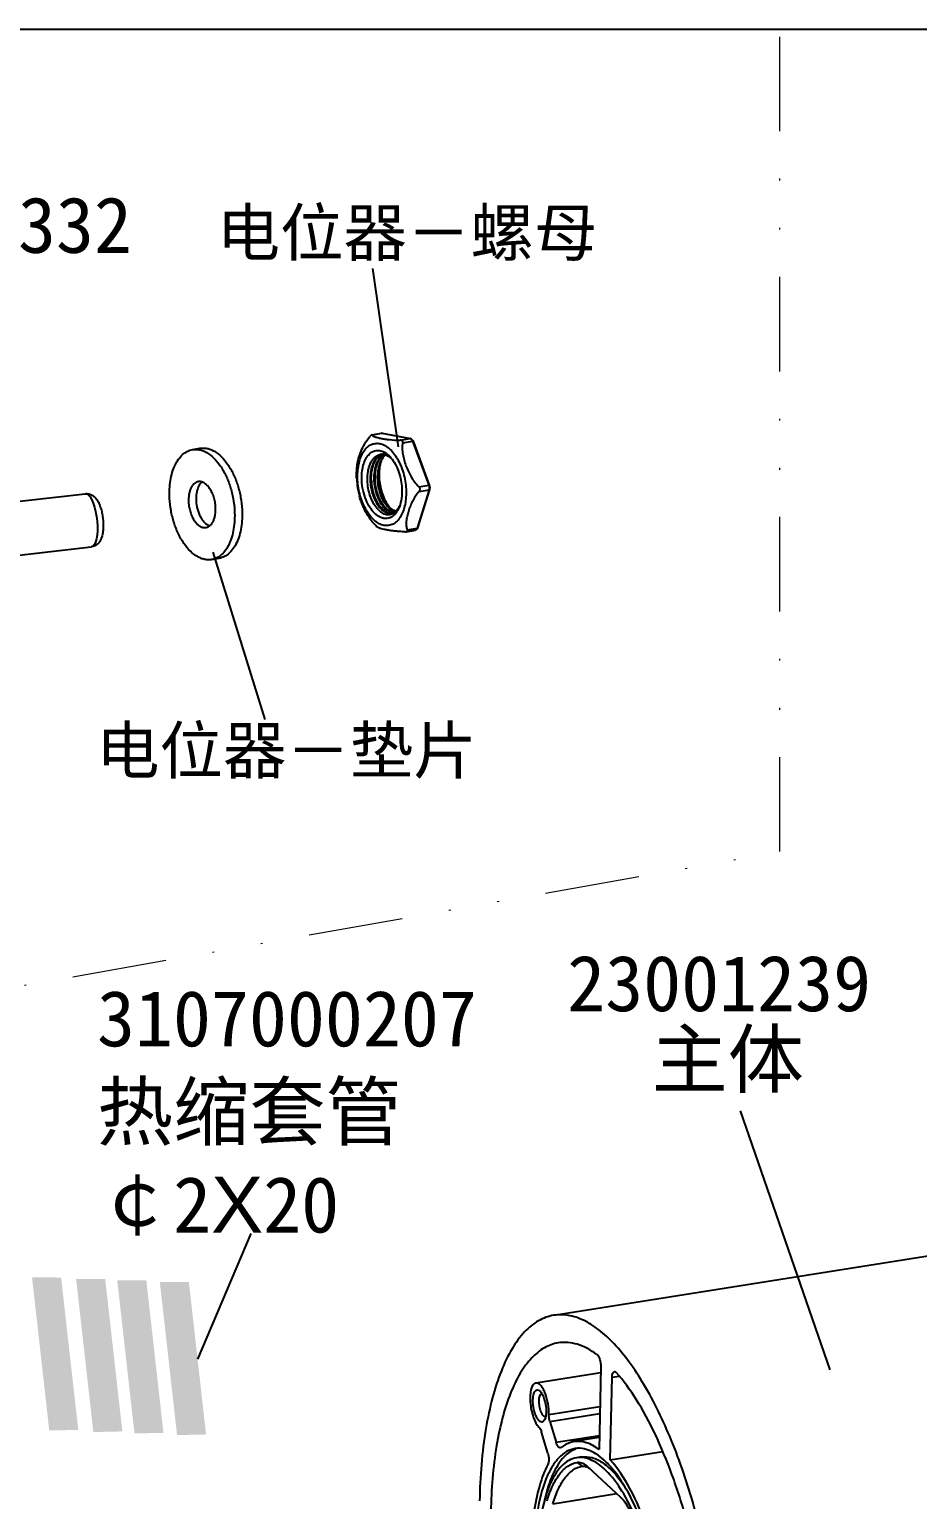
# Model space of a CAD drawing. Header units: millimetres. Extents: x 0 to 549, y 0 to 190.
# Drawn here: x 122.5 to 170.3, y 111 to 190 of the extents above; entities that cross this region are included whole.
import ezdxf

# ---------------------------------------------------------------- set-up
doc = ezdxf.new("R2010")
doc.units = ezdxf.units.MM
doc.linetypes.add('DIVIDE', pattern=[31.75, 12.7, -6.35, 0, -6.35, 0, -6.35])
doc.layers.add('02___PRT_ALL_AXES', color=7, linetype='Continuous')
doc.styles.get("Standard").update_dxf_attribs({"font": 'SimSun.ttf'})

# ---------------------------------------------------------------- blocks, each defined once
blk = doc.blocks.new('A$C560D5F5B')
at = {"color": 7, "linetype": 'Continuous'}
for p, q in [((-22.129, 19.974), (-4.362, 22.804)), ((-20.452, 17.918), (-22.773, 17.548)), ((-20.447, 18.13), (-20.509, 15.169)), ((-20.106, 14.795), (-20.044, 17.756)), ((-20.044, 17.756), (-19.794, 17.796)), ((-22.306, 16.421), (-20.477, 16.713)), ((-22.272, 16.172), (-20.482, 16.457)), ((-22.272, 16.172), (-22.049, 15.424)), ((-22.347, 15.041), (-22.57, 15.789)), ((-22.049, 15.424), (-20.498, 15.671)), ((-20.5, 15.593), (-21.408, 15.448)), ((-21.872, 15.234), (-21.897, 15.223)), ((-21.352, 15.186), (-21.358, 15.184)), ((-21.134, 14.901), (-21.317, 14.872)), ((-20.106, 14.795), (-18.225, 15.094)), ((-21.297, 14.706), (-21.118, 14.566)), ((-21.118, 14.566), (-21.116, 14.567)), ((-20.939, 14.575), (-20.913, 14.552)), ((-20.913, 14.552), (-19.742, 13.464)), ((-22.163, 13.225), (-19.876, 13.589))]:
    blk.add_line(p, q, dxfattribs=at)
for centre, radius, start, end in [((-23.868, 16.622), 1.533, 20.535, 22.3684), ((-21.234, 14.346), 0.866, 87.3091, 98.9743), ((-21.046, 14.367), 0.875, 105.1225, 110.5066)]:
    blk.add_arc(centre, radius, start, end, dxfattribs=at)
for points, knots in [([(-22.129, 19.974), (-22.32, 19.944), (-22.713, 19.799), (-23.224, 19.371), (-23.668, 18.753), (-24.046, 17.956), (-24.353, 16.995), (-24.676, 15.444), (-24.772, 14.196), (-24.79, 13.329)], [0, 0, 0, 0, 0.076369, 0.161017, 0.259642, 0.375039, 0.507905, 0.657558, 1, 1, 1, 1]), ([(-16.061, 5.223), (-16.043, 6.092), (-16.109, 7.87), (-16.462, 10.521), (-17.053, 13.098), (-17.845, 15.438), (-18.663, 17.151), (-19.394, 18.275), (-19.934, 18.937), (-20.482, 19.45), (-21.035, 19.806), (-21.588, 19.996), (-21.958, 20.002), (-22.129, 19.974)], [0, 0, 0, 0, 0.153179, 0.313043, 0.470941, 0.618393, 0.747947, 0.804272, 0.854371, 0.898199, 0.936187, 0.969454, 1, 1, 1, 1]), ([(-21.972, 18.987), (-22.145, 18.959), (-22.501, 18.828), (-22.965, 18.44), (-23.369, 17.878), (-23.712, 17.155), (-23.991, 16.282), (-24.284, 14.874), (-24.371, 13.741), (-24.387, 12.955)], [0, 0, 0, 0, 0.07637, 0.161017, 0.259641, 0.375038, 0.507904, 0.657557, 1, 1, 1, 1]), ([(-20.587, 18.57), (-20.802, 18.726), (-21.239, 18.972), (-21.748, 19.023), (-21.972, 18.987)], [0, 0, 0, 0, 0.538788, 1, 1, 1, 1]), ([(-20.587, 18.57), (-20.564, 18.553), (-20.523, 18.496), (-20.465, 18.35), (-20.445, 18.22), (-20.447, 18.13)], [0, 0, 0, 0, 0.181515, 0.430912, 1, 1, 1, 1]), ([(-20.044, 17.756), (-20.044, 17.783), (-20.04, 17.832), (-20.024, 17.904), (-19.99, 17.956), (-19.963, 17.961)], [0, 0, 0, 0, 0.347674, 0.63435, 1, 1, 1, 1]), ([(-19.963, 17.961), (-19.957, 17.961), (-19.929, 17.961), (-19.906, 17.941), (-19.892, 17.925)], [0, 0, 0, 0, 0.208957, 1, 1, 1, 1]), ([(-16.464, 5.597), (-16.439, 6.77), (-16.591, 9.15), (-17.166, 12.046), (-17.861, 14.237), (-18.457, 15.682), (-19.117, 16.913), (-19.626, 17.623), (-19.892, 17.925)], [0, 0, 0, 0, 0.270378, 0.547507, 0.678563, 0.79957, 0.90744, 1, 1, 1, 1]), ([(-22.773, 17.548), (-22.861, 17.534), (-22.95, 17.347), (-22.98, 17.114), (-22.979, 16.857), (-22.942, 16.591), (-22.875, 16.337), (-22.786, 16.125), (-22.706, 16.007), (-22.662, 15.965)], [0, 0, 0, 0, 0.155284, 0.282974, 0.434855, 0.597262, 0.75473, 0.892603, 1, 1, 1, 1]), ([(-22.45, 17.206), (-22.472, 17.258), (-22.518, 17.352), (-22.607, 17.484), (-22.713, 17.558), (-22.773, 17.548)], [0, 0, 0, 0, 0.344336, 0.626807, 1, 1, 1, 1]), ([(-22.471, 16.213), (-22.484, 16.19), (-22.518, 16.148), (-22.604, 16.146), (-22.676, 16.208), (-22.742, 16.306), (-22.8, 16.441), (-22.86, 16.655), (-22.88, 16.828), (-22.877, 16.943)], [0, 0, 0, 0, 0.077913, 0.143622, 0.228606, 0.345818, 0.492524, 0.65919, 1, 1, 1, 1]), ([(-22.877, 16.943), (-22.876, 17.005), (-22.868, 17.093), (-22.837, 17.196), (-22.808, 17.252), (-22.772, 17.29), (-22.71, 17.312), (-22.663, 17.287), (-22.638, 17.266)], [0, 0, 0, 0, 0.363836, 0.510834, 0.631651, 0.728963, 0.812501, 1, 1, 1, 1]), ([(-22.427, 16.338), (-22.458, 16.334), (-22.51, 16.373), (-22.554, 16.44), (-22.605, 16.547), (-22.647, 16.704), (-22.659, 16.838), (-22.658, 16.905)], [0, 0, 0, 0, 0.143063, 0.250732, 0.381305, 0.687121, 1, 1, 1, 1]), ([(-22.658, 16.905), (-22.657, 16.938), (-22.652, 16.999), (-22.632, 17.088), (-22.593, 17.153), (-22.559, 17.16)], [0, 0, 0, 0, 0.344896, 0.630816, 1, 1, 1, 1]), ([(-22.638, 17.266), (-22.6, 17.233), (-22.533, 17.131), (-22.436, 16.88), (-22.404, 16.658), (-22.407, 16.507)], [0, 0, 0, 0, 0.187936, 0.438468, 1, 1, 1, 1]), ([(-22.306, 16.421), (-22.304, 16.547), (-22.327, 16.799), (-22.389, 17.043), (-22.432, 17.16)], [0, 0, 0, 0, 0.502979, 1, 1, 1, 1]), ([(-22.407, 16.507), (-22.409, 16.45), (-22.418, 16.349), (-22.448, 16.25), (-22.471, 16.213)], [0, 0, 0, 0, 0.56758, 1, 1, 1, 1]), ([(-22.272, 16.172), (-22.29, 16.233), (-22.304, 16.317), (-22.307, 16.401), (-22.306, 16.421)], [0, 0, 0, 0, 0.756901, 1, 1, 1, 1]), ([(-22.662, 15.965), (-22.641, 15.945), (-22.604, 15.888), (-22.581, 15.825), (-22.57, 15.789)], [0, 0, 0, 0, 0.433715, 1, 1, 1, 1]), ([(-21.897, 15.223), (-21.929, 15.218), (-21.981, 15.267), (-22.02, 15.341), (-22.04, 15.395), (-22.049, 15.424)], [0, 0, 0, 0, 0.360682, 0.650816, 1, 1, 1, 1]), ([(-21.408, 15.448), (-21.449, 15.442), (-21.617, 15.403), (-21.771, 15.315), (-21.872, 15.234)], [0, 0, 0, 0, 0.241335, 1, 1, 1, 1]), ([(-20.509, 15.169), (-20.648, 15.272), (-20.931, 15.436), (-21.263, 15.471), (-21.408, 15.448)], [0, 0, 0, 0, 0.540124, 1, 1, 1, 1]), ([(-21.369, 15.201), (-21.475, 15.184), (-21.692, 15.104), (-21.975, 14.867), (-22.222, 14.525), (-22.52, 13.894), (-22.765, 12.876), (-22.833, 12.001), (-22.843, 11.521)], [0, 0, 0, 0, 0.076399, 0.161078, 0.259741, 0.375182, 0.657412, 1, 1, 1, 1]), ([(-21.317, 14.872), (-21.414, 14.857), (-21.613, 14.784), (-21.874, 14.572), (-22.102, 14.265), (-22.382, 13.698), (-22.616, 12.781), (-22.689, 11.991), (-22.704, 11.557)], [0, 0, 0, 0, 0.077349, 0.162663, 0.261526, 0.376781, 0.658018, 1, 1, 1, 1]), ([(-21.358, 15.184), (-21.652, 15.072), (-22.027, 14.627), (-22.326, 13.913), (-22.443, 13.458), (-22.492, 13.211)], [0, 0, 0, 0, 0.403782, 0.676747, 1, 1, 1, 1]), ([(-22.347, 15.041), (-22.325, 14.966), (-22.307, 14.852), (-22.316, 14.712), (-22.332, 14.652), (-22.344, 14.628)], [0, 0, 0, 0, 0.560769, 0.808332, 1, 1, 1, 1]), ([(-18.142, 7.156), (-18.133, 7.61), (-18.167, 8.541), (-18.352, 9.928), (-18.662, 11.275), (-19.075, 12.5), (-19.568, 13.528), (-20.046, 14.215), (-20.455, 14.598), (-20.745, 14.784), (-21.034, 14.883), (-21.227, 14.886), (-21.317, 14.872)], [0, 0, 0, 0, 0.153208, 0.313094, 0.471017, 0.618494, 0.748067, 0.85435, 0.898184, 0.936178, 0.96945, 1, 1, 1, 1]), ([(-18.008, 7.031), (-17.998, 7.493), (-18.031, 8.439), (-18.212, 9.853), (-18.516, 11.234), (-18.925, 12.505), (-19.417, 13.592), (-19.895, 14.338), (-20.307, 14.78), (-20.672, 15.071), (-20.991, 15.202), (-21.193, 15.211)], [0, 0, 0, 0, 0.149996, 0.306597, 0.46198, 0.608402, 0.738927, 0.848253, 0.89416, 0.93429, 1, 1, 1, 1]), ([(-21.134, 14.901), (-21.009, 14.921), (-20.728, 14.896), (-20.325, 14.68), (-19.931, 14.311), (-19.697, 13.997), (-19.58, 13.819)], [0, 0, 0, 0, 0.19032, 0.410735, 0.678754, 1, 1, 1, 1]), ([(-18.791, 12.373), (-18.963, 12.852), (-19.325, 13.702), (-19.83, 14.487), (-20.106, 14.795)], [0, 0, 0, 0, 0.551744, 1, 1, 1, 1]), ([(-22.344, 14.628), (-22.468, 14.393), (-22.674, 13.841), (-22.941, 12.519), (-22.966, 11.429), (-22.93, 10.668)], [0, 0, 0, 0, 0.197388, 0.433964, 1, 1, 1, 1]), ([(-22.374, 13.323), (-22.32, 13.511), (-22.199, 13.85), (-21.951, 14.282), (-21.655, 14.584), (-21.413, 14.687), (-21.297, 14.706)], [0, 0, 0, 0, 0.318904, 0.58611, 0.80752, 1, 1, 1, 1]), ([(-22.163, 13.225), (-22.11, 13.407), (-21.992, 13.736), (-21.753, 14.154), (-21.465, 14.447), (-21.231, 14.547), (-21.118, 14.566)], [0, 0, 0, 0, 0.318904, 0.58611, 0.80752, 1, 1, 1, 1]), ([(-21.297, 14.706), (-21.277, 14.71), (-21.189, 14.716), (-21.102, 14.684), (-21.044, 14.651)], [0, 0, 0, 0, 0.233886, 1, 1, 1, 1]), ([(-21.044, 14.651), (-21.035, 14.645), (-20.998, 14.623), (-20.964, 14.596), (-20.939, 14.575)], [0, 0, 0, 0, 0.237461, 1, 1, 1, 1]), ([(-21.004, 14.563), (-20.994, 14.56), (-20.952, 14.549), (-20.913, 14.531), (-20.885, 14.515)], [0, 0, 0, 0, 0.236851, 1, 1, 1, 1]), ([(-19.742, 13.464), (-19.668, 13.396), (-19.527, 13.219), (-19.419, 13.023), (-19.366, 12.913)], [0, 0, 0, 0, 0.450529, 1, 1, 1, 1])]:
    blk.add_open_spline(points, degree=3, knots=knots, dxfattribs=at)
for points in [[(-21.116, 14.567), (-21.079, 14.572), (-21.04, 14.571), (-21.004, 14.563)], [(-20.885, 14.515), (-20.867, 14.504), (-20.85, 14.493), (-20.833, 14.481)]]:
    blk.add_open_spline(points, degree=3, dxfattribs=at)

msp = doc.modelspace()

# ---------------------------------------------------------------- hatches: boundary and pattern name
for points in [[(124.236, 122.948), (122.672, 122.96), (123.599, 114.73), (125.157, 114.762)], [(126.605, 122.866), (125.04, 122.878), (125.968, 114.648), (127.526, 114.681)], [(128.814, 122.791), (127.25, 122.802), (128.177, 114.572), (129.735, 114.605)], [(131.102, 122.704), (129.538, 122.715), (130.465, 114.485), (132.023, 114.518)]]:
    msp.add_hatch(color=256).paths.add_polyline_path(points)

# ---------------------------------------------------------------- linework, layer by layer
for p, q in [((270, 190), (0, 190)), ((142.362, 167.571), (140.981, 177.16)), ((135.19, 152.93), (132.398, 161.909)), ((165.558, 117.997), (160.742, 131.903)), ((131.573, 118.555), (134.45, 125.305))]:
    msp.add_line(p, q)
at = {"color": 2, "linetype": 'DIVIDE', "lineweight": 13, "ltscale": 0.4}
for p, q in [((162.859, 145.828), (162.859, 190)), ((112.159, 136.862), (162.859, 145.828))]:
    msp.add_line(p, q, dxfattribs=at)
at = {"color": 7, "linetype": 'Continuous'}
for p, q in [((140.946, 168.226), (141.445, 168.314)), ((140.947, 168.221), (141.476, 168.314)), ((141.445, 168.314), (141.476, 168.314)), ((141.476, 168.314), (142.987, 168.023)), ((141.488, 168.314), (141.476, 168.314)), ((141.488, 168.314), (142.999, 168.023)), ((142.458, 167.93), (142.987, 168.023)), ((142.59, 167.783), (143.119, 167.876)), ((142.999, 168.023), (142.987, 168.023)), ((143.119, 167.876), (143.991, 165.518)), ((143.142, 167.873), (144.014, 165.515)), ((141.393, 167.164), (141.352, 167.155)), ((141.384, 166.719), (141.448, 166.862)), ((141.395, 167.165), (141.393, 167.164)), ((141.404, 167.149), (141.403, 167.148)), ((141.335, 165.495), (141.335, 165.496)), ((144.004, 165.272), (143.364, 163.205)), ((144.025, 165.287), (143.386, 163.219)), ((143.462, 165.425), (143.991, 165.518)), ((143.475, 165.179), (144.004, 165.272)), ((117.223, 164.115), (125.534, 165.058)), ((141.986, 164.024), (141.988, 164.024)), ((142.772, 163.017), (143.275, 163.105)), ((142.835, 163.112), (143.364, 163.205)), ((117.545, 161.253), (125.859, 162.197))]:
    msp.add_line(p, q, dxfattribs=at)
at = {"color": 9, "linetype": 'Continuous'}
msp.add_line((125.534, 165.058), (125.617, 165.045), dxfattribs=at)
msp.add_lwpolyline([(125.617, 165.045), (125.706, 164.985), (125.795, 164.88), (125.88, 164.732), (125.96, 164.548), (126.03, 164.332), (126.089, 164.093), (126.135, 163.839), (126.167, 163.577), (126.182, 163.317), (126.182, 163.068), (126.165, 162.837), (126.132, 162.633), (126.085, 162.462), (126.025, 162.33), (125.954, 162.241), (125.874, 162.199), (125.859, 162.197)], dxfattribs=at)
at = {"color": 7, "linetype": 'Continuous'}
for centre, radius, start, end in [((141.465, 168.201), 0.114, 92.96734, 99.9608), ((141.465, 168.199), 0.117, 84.75195, 92.94124), ((141.465, 168.195), 0.121, 79.08896, 84.74656), ((142.969, 167.929), 0.0961, 72.50994, 79.04491), ((142.803, 167.748), 0.362, 20.28073, 22.21653), ((141.49, 166.622), 0.551, 100.12325, 104.56232), ((143.272, 166.233), 1.937, 162.2411, 165.57407), ((141.637, 166.626), 0.573, 107.51404, 114.04775), ((140.831, 165.883), 1.573, 43.39328, 45.2225), ((140.874, 165.954), 1.494, 42.82431, 44.47626), ((140.647, 165.88), 1.714, 39.50679, 40.89136), ((140.572, 165.818), 1.812, 37.00328, 39.50363), ((141.131, 166.029), 1.25, 45.43948, 45.92968), ((144.327, 166.045), 3.031, 182.81702, 190.41061), ((144.525, 166.09), 4.416, 183.03325, 195.62124), ((143.613, 165.378), 0.403, 19.03341, 20.28157), ((142.874, 165.37), 1.439, 220.89466, 221.33924), ((143.115, 165.444), 1.669, 217.47384, 217.94171), ((142.8, 165.303), 1.338, 221.28899, 225.01455), ((143.478, 165.586), 2.038, 214.42752, 214.79266), ((143.083, 165.419), 1.629, 217.93947, 218.94922), ((143.42, 165.545), 1.966, 214.78575, 217.21652), ((141.269, 164.918), 1.266, 333.62843, 334.26511), ((141.229, 164.937), 1.31, 334.27043, 335.79435), ((141.967, 164.505), 0.481, 272.42646, 275.66436), ((141.905, 164.49), 0.477, 279.98683, 283.27845), ((141.715, 164.604), 0.718, 310.85132, 313.65839), ((142.396, 164.705), 0.612, 251.46414, 251.79193), ((142.394, 164.7), 0.608, 251.79169, 252.33134), ((143.158, 163.289), 0.238, 337.49045, 342.87091)]:
    msp.add_arc(centre, radius, start, end, dxfattribs=at)
for points, knots in [([(140.14, 166.57), (140.148, 166.633), (140.171, 166.761), (140.236, 167.022), (140.35, 167.355), (140.543, 167.755), (140.721, 168.006), (140.828, 168.122)], [0, 0, 0, 0, 0.111297, 0.226746, 0.468286, 0.725072, 1, 1, 1, 1]), ([(140.168, 165.803), (140.161, 165.944), (140.162, 166.22), (140.212, 166.616), (140.309, 166.973), (140.451, 167.278), (140.633, 167.52), (140.819, 167.663), (140.978, 167.731), (141.1, 167.76), (141.226, 167.767), (141.4, 167.748), (141.623, 167.665), (141.874, 167.487), (142.108, 167.237), (142.317, 166.925), (142.494, 166.562), (142.632, 166.161), (142.727, 165.738), (142.759, 165.448), (142.766, 165.303)], [0, 0, 0, 0, 0.075756, 0.147489, 0.213715, 0.273498, 0.326733, 0.374465, 0.397048, 0.419259, 0.441544, 0.464342, 0.51285, 0.567124, 0.627999, 0.695212, 0.767722, 0.843967, 0.922065, 1, 1, 1, 1]), ([(140.943, 168.226), (140.941, 168.225), (140.936, 168.223), (140.927, 168.217), (140.915, 168.207), (140.894, 168.188), (140.864, 168.16), (140.84, 168.135), (140.828, 168.122)], [0, 0, 0, 0, 0.040067, 0.108385, 0.207967, 0.336174, 0.650595, 1, 1, 1, 1]), ([(140.947, 168.221), (140.947, 168.222), (140.947, 168.224), (140.945, 168.226), (140.943, 168.226), (140.943, 168.226)], [0, 0, 0, 0, 0.530708, 0.737175, 1, 1, 1, 1]), ([(140.947, 168.221), (140.947, 168.216), (140.949, 168.205), (140.959, 168.191), (140.973, 168.177), (141, 168.158), (141.043, 168.136), (141.105, 168.113), (141.178, 168.09), (141.259, 168.069), (141.348, 168.048), (141.479, 168.022), (141.659, 167.991), (141.997, 167.948), (142.267, 167.932), (142.458, 167.93)], [0, 0, 0, 0, 0.009501, 0.020156, 0.032678, 0.047294, 0.082608, 0.125199, 0.173904, 0.227736, 0.285986, 0.348199, 0.483858, 0.635533, 1, 1, 1, 1]), ([(142.59, 167.783), (142.593, 167.792), (142.596, 167.811), (142.597, 167.84), (142.59, 167.868), (142.569, 167.901), (142.522, 167.926), (142.48, 167.93), (142.458, 167.93)], [0, 0, 0, 0, 0.124, 0.243206, 0.358897, 0.475089, 0.72442, 1, 1, 1, 1]), ([(142.59, 167.783), (142.567, 167.687), (142.551, 167.483), (142.586, 167.176), (142.66, 166.865), (142.762, 166.555), (142.888, 166.249), (143.04, 165.951), (143.225, 165.668), (143.377, 165.499), (143.462, 165.425)], [0, 0, 0, 0, 0.113928, 0.233666, 0.357027, 0.482733, 0.610196, 0.739216, 0.86954, 1, 1, 1, 1]), ([(142.997, 168.02), (142.999, 168.02), (143.006, 168.017), (143.012, 168.014), (143.017, 168.012)], [0, 0, 0, 0, 0.243215, 1, 1, 1, 1]), ([(142.999, 168.023), (143.014, 168.02), (143.044, 168.008), (143.083, 167.976), (143.114, 167.934), (143.131, 167.902), (143.138, 167.885)], [0, 0, 0, 0, 0.228884, 0.468403, 0.72505, 1, 1, 1, 1]), ([(143.017, 168.012), (143.04, 167.999), (143.082, 167.957), (143.108, 167.905), (143.119, 167.876)], [0, 0, 0, 0, 0.450074, 1, 1, 1, 1]), ([(143.142, 167.873), (143.141, 167.875), (143.137, 167.877), (143.129, 167.877), (143.123, 167.876), (143.119, 167.876)], [0, 0, 0, 0, 0.246221, 0.498556, 1, 1, 1, 1]), ([(140.391, 165.76), (140.384, 165.9), (140.388, 166.173), (140.452, 166.558), (140.556, 166.844), (140.667, 167.035), (140.759, 167.153), (140.861, 167.249), (140.973, 167.321), (141.092, 167.367), (141.217, 167.387), (141.345, 167.381), (141.523, 167.336), (141.647, 167.266), (141.724, 167.208)], [0, 0, 0, 0, 0.166063, 0.320515, 0.459074, 0.52185, 0.580325, 0.634931, 0.686441, 0.735958, 0.784838, 0.834523, 0.886346, 1, 1, 1, 1]), ([(140.694, 165.767), (140.689, 165.934), (140.703, 166.181), (140.776, 166.49), (140.852, 166.692), (140.949, 166.864), (141.066, 167.003), (141.2, 167.104), (141.301, 167.144), (141.352, 167.155)], [0, 0, 0, 0, 0.30524, 0.446289, 0.577089, 0.696815, 0.805767, 0.905697, 1, 1, 1, 1]), ([(141.403, 167.148), (141.357, 167.128), (141.269, 167.074), (141.153, 166.961), (141.053, 166.819), (140.97, 166.649), (140.906, 166.456), (140.845, 166.168), (140.833, 165.939), (140.838, 165.785)], [0, 0, 0, 0, 0.095654, 0.198243, 0.30976, 0.431041, 0.561935, 0.701518, 1, 1, 1, 1]), ([(140.9, 165.796), (140.895, 165.955), (140.908, 166.189), (140.973, 166.484), (141.041, 166.681), (141.128, 166.852), (141.234, 166.994), (141.356, 167.104), (141.449, 167.154), (141.496, 167.172)], [0, 0, 0, 0, 0.30032, 0.44034, 0.571241, 0.69212, 0.802941, 0.904778, 1, 1, 1, 1]), ([(141.568, 167.166), (141.525, 167.143), (141.442, 167.084), (141.334, 166.969), (141.24, 166.826), (141.163, 166.659), (141.103, 166.47), (141.047, 166.19), (141.036, 165.97), (141.041, 165.821)], [0, 0, 0, 0, 0.096352, 0.199919, 0.31228, 0.434006, 0.564832, 0.703832, 1, 1, 1, 1]), ([(141.103, 165.831), (141.099, 165.976), (141.112, 166.255), (141.19, 166.586), (141.291, 166.814), (141.379, 166.957), (141.482, 167.074), (141.561, 167.135), (141.601, 167.16)], [0, 0, 0, 0, 0.294413, 0.56339, 0.685481, 0.798533, 0.902942, 1, 1, 1, 1]), ([(141.322, 166.549), (141.33, 166.577), (141.363, 166.685), (141.408, 166.789), (141.448, 166.862)], [0, 0, 0, 0, 0.262294, 1, 1, 1, 1]), ([(141.329, 166.546), (141.333, 166.561), (141.349, 166.619), (141.368, 166.677), (141.384, 166.719)], [0, 0, 0, 0, 0.256294, 1, 1, 1, 1]), ([(141.396, 166.716), (141.392, 166.702), (141.378, 166.643), (141.366, 166.584), (141.358, 166.539)], [0, 0, 0, 0, 0.245621, 1, 1, 1, 1]), ([(141.93, 166.99), (141.889, 167.024), (141.804, 167.084), (141.667, 167.147), (141.53, 167.176), (141.438, 167.172), (141.395, 167.165)], [0, 0, 0, 0, 0.278332, 0.53394, 0.771859, 1, 1, 1, 1]), ([(141.663, 167.14), (141.642, 167.122), (141.557, 167.041), (141.49, 166.942), (141.448, 166.862)], [0, 0, 0, 0, 0.233987, 1, 1, 1, 1]), ([(141.537, 167.268), (141.572, 167.256), (141.722, 167.193), (141.852, 167.09), (141.94, 167.001)], [0, 0, 0, 0, 0.230062, 1, 1, 1, 1]), ([(141.537, 167.268), (141.572, 167.255), (141.72, 167.189), (141.851, 167.087), (141.939, 167)], [0, 0, 0, 0, 0.232407, 1, 1, 1, 1]), ([(141.724, 167.208), (141.743, 167.194), (141.822, 167.131), (141.893, 167.06), (141.943, 167.002)], [0, 0, 0, 0, 0.238573, 1, 1, 1, 1]), ([(142.001, 166.927), (141.995, 166.933), (141.972, 166.955), (141.949, 166.975), (141.93, 166.99)], [0, 0, 0, 0, 0.254359, 1, 1, 1, 1]), ([(142.019, 166.908), (142.096, 166.806), (142.235, 166.577), (142.393, 166.195), (142.5, 165.779), (142.536, 165.491), (142.543, 165.346)], [0, 0, 0, 0, 0.230095, 0.479275, 0.739126, 1, 1, 1, 1]), ([(140.116, 165.856), (140.113, 165.917), (140.105, 166.155), (140.118, 166.393), (140.14, 166.57)], [0, 0, 0, 0, 0.253236, 1, 1, 1, 1]), ([(142.186, 164.099), (142.105, 164.119), (141.986, 164.178), (141.845, 164.292), (141.7, 164.444), (141.539, 164.684), (141.39, 165.022), (141.287, 165.4), (141.237, 165.794), (141.244, 166.182), (141.288, 166.432), (141.322, 166.549)], [0, 0, 0, 0, 0.088824, 0.13893, 0.193094, 0.312979, 0.445886, 0.586957, 0.730303, 0.869823, 1, 1, 1, 1]), ([(141.312, 165.492), (141.278, 165.672), (141.253, 165.945), (141.277, 166.298), (141.308, 166.466), (141.329, 166.546)], [0, 0, 0, 0, 0.518979, 0.76662, 1, 1, 1, 1]), ([(141.344, 166.54), (141.31, 166.373), (141.276, 166.022), (141.305, 165.672), (141.335, 165.496)], [0, 0, 0, 0, 0.489509, 1, 1, 1, 1]), ([(141.344, 166.54), (141.324, 166.437), (141.296, 166.223), (141.294, 166.006), (141.3, 165.896)], [0, 0, 0, 0, 0.487337, 1, 1, 1, 1]), ([(141.358, 166.539), (141.35, 166.49), (141.321, 166.287), (141.317, 166.08), (141.325, 165.924)], [0, 0, 0, 0, 0.240887, 1, 1, 1, 1]), ([(141.325, 165.924), (141.332, 165.788), (141.364, 165.516), (141.461, 165.123), (141.603, 164.758), (141.728, 164.536), (141.797, 164.434)], [0, 0, 0, 0, 0.258886, 0.517373, 0.766951, 1, 1, 1, 1]), ([(142.766, 165.303), (142.774, 165.162), (142.773, 164.886), (142.723, 164.49), (142.625, 164.132), (142.483, 163.828), (142.302, 163.586), (142.116, 163.443), (141.956, 163.375), (141.834, 163.346), (141.708, 163.338), (141.534, 163.358), (141.311, 163.441), (141.06, 163.619), (140.826, 163.868), (140.617, 164.18), (140.441, 164.543), (140.302, 164.944), (140.208, 165.368), (140.176, 165.658), (140.168, 165.803)], [0, 0, 0, 0, 0.075756, 0.147489, 0.213715, 0.273498, 0.326733, 0.374465, 0.397048, 0.419259, 0.441544, 0.464342, 0.51285, 0.567124, 0.627999, 0.695212, 0.767722, 0.843967, 0.922065, 1, 1, 1, 1]), ([(142.257, 164.061), (142.224, 164.012), (142.151, 163.924), (142.022, 163.818), (141.88, 163.748), (141.729, 163.717), (141.572, 163.725), (141.414, 163.773), (141.259, 163.857), (141.109, 163.976), (140.967, 164.126), (140.786, 164.373), (140.599, 164.742), (140.448, 165.234), (140.401, 165.584), (140.391, 165.76)], [0, 0, 0, 0, 0.054014, 0.103855, 0.150763, 0.196473, 0.242956, 0.292028, 0.34505, 0.402819, 0.465609, 0.533266, 0.680821, 0.839233, 1, 1, 1, 1]), ([(142.118, 164.011), (142.084, 163.989), (142.014, 163.951), (141.898, 163.92), (141.778, 163.916), (141.657, 163.94), (141.535, 163.989), (141.37, 164.093), (141.176, 164.286), (140.982, 164.588), (140.829, 164.949), (140.728, 165.348), (140.698, 165.627), (140.694, 165.767)], [0, 0, 0, 0, 0.045473, 0.089618, 0.133934, 0.179924, 0.228838, 0.281562, 0.399861, 0.535365, 0.68456, 0.841721, 1, 1, 1, 1]), ([(140.838, 165.785), (140.842, 165.667), (140.865, 165.431), (140.942, 165.088), (141.058, 164.771), (141.207, 164.493), (141.382, 164.268), (141.575, 164.105), (141.752, 164.027), (141.89, 164.009), (141.956, 164.014), (141.988, 164.02)], [0, 0, 0, 0, 0.153413, 0.306177, 0.453216, 0.589975, 0.71301, 0.820746, 0.914517, 0.957849, 1, 1, 1, 1]), ([(140.9, 165.796), (140.904, 165.682), (140.925, 165.456), (140.997, 165.127), (141.104, 164.819), (141.243, 164.547), (141.407, 164.321), (141.589, 164.151), (141.756, 164.06), (141.889, 164.027), (141.954, 164.023), (141.986, 164.024)], [0, 0, 0, 0, 0.151213, 0.302012, 0.447795, 0.58435, 0.708374, 0.818057, 0.913899, 0.957822, 1, 1, 1, 1]), ([(141.041, 165.821), (141.044, 165.71), (141.065, 165.489), (141.134, 165.167), (141.237, 164.865), (141.37, 164.595), (141.528, 164.369), (141.704, 164.195), (141.866, 164.098), (141.996, 164.058), (142.06, 164.05), (142.091, 164.049)], [0, 0, 0, 0, 0.149995, 0.299696, 0.444741, 0.581107, 0.705577, 0.816255, 0.91328, 0.957636, 1, 1, 1, 1]), ([(142.117, 164.062), (142.054, 164.069), (141.922, 164.108), (141.74, 164.229), (141.57, 164.405), (141.419, 164.631), (141.291, 164.897), (141.192, 165.193), (141.127, 165.508), (141.107, 165.724), (141.103, 165.831)], [0, 0, 0, 0, 0.087285, 0.185595, 0.297297, 0.422209, 0.558366, 0.70265, 0.851237, 1, 1, 1, 1]), ([(141.787, 164.428), (141.728, 164.495), (141.62, 164.646), (141.487, 164.902), (141.381, 165.187), (141.331, 165.388), (141.312, 165.492)], [0, 0, 0, 0, 0.226442, 0.472236, 0.732224, 1, 1, 1, 1]), ([(141.787, 164.428), (141.731, 164.494), (141.627, 164.644), (141.5, 164.899), (141.4, 165.186), (141.353, 165.39), (141.335, 165.495)], [0, 0, 0, 0, 0.221441, 0.465635, 0.72729, 1, 1, 1, 1]), ([(141.346, 165.497), (141.383, 165.297), (141.466, 165.006), (141.635, 164.655), (141.736, 164.499), (141.79, 164.429)], [0, 0, 0, 0, 0.524637, 0.770967, 1, 1, 1, 1]), ([(142.543, 165.346), (142.552, 165.169), (142.542, 164.832), (142.465, 164.502), (142.408, 164.353)], [0, 0, 0, 0, 0.52604, 1, 1, 1, 1]), ([(143.475, 165.179), (143.4, 165.098), (143.268, 164.927), (143.111, 164.652), (142.988, 164.377), (142.892, 164.104), (142.82, 163.837), (142.783, 163.618), (142.772, 163.448), (142.778, 163.293), (142.803, 163.178), (142.835, 163.112)], [0, 0, 0, 0, 0.147327, 0.287824, 0.421919, 0.550562, 0.674018, 0.791427, 0.847317, 0.900906, 1, 1, 1, 1]), ([(143.529, 165.305), (143.529, 165.317), (143.524, 165.34), (143.504, 165.383), (143.48, 165.409), (143.462, 165.425)], [0, 0, 0, 0, 0.249658, 0.499424, 1, 1, 1, 1]), ([(143.475, 165.179), (143.491, 165.196), (143.512, 165.225), (143.528, 165.27), (143.53, 165.294), (143.529, 165.305)], [0, 0, 0, 0, 0.500543, 0.750728, 1, 1, 1, 1]), ([(144.014, 165.515), (144.012, 165.517), (144.009, 165.519), (144.001, 165.519), (143.995, 165.518), (143.991, 165.518)], [0, 0, 0, 0, 0.246221, 0.498556, 1, 1, 1, 1]), ([(143.994, 165.509), (144.007, 165.47), (144.022, 165.39), (144.015, 165.309), (144.004, 165.272)], [0, 0, 0, 0, 0.519809, 1, 1, 1, 1]), ([(144.025, 165.287), (144.024, 165.283), (144.017, 165.275), (144.009, 165.273), (144.004, 165.272)], [0, 0, 0, 0, 0.440885, 1, 1, 1, 1]), ([(144.014, 165.515), (144.027, 165.478), (144.043, 165.401), (144.036, 165.322), (144.025, 165.287)], [0, 0, 0, 0, 0.513773, 1, 1, 1, 1]), ([(140.659, 163.976), (140.616, 164.049), (140.537, 164.199), (140.434, 164.43), (140.345, 164.663), (140.295, 164.822), (140.273, 164.901)], [0, 0, 0, 0, 0.253634, 0.504967, 0.753863, 1, 1, 1, 1]), ([(141.94, 164.278), (141.932, 164.284), (141.903, 164.309), (141.874, 164.336), (141.853, 164.356)], [0, 0, 0, 0, 0.244601, 1, 1, 1, 1]), ([(142.403, 164.356), (142.39, 164.329), (142.337, 164.231), (142.269, 164.141), (142.21, 164.085)], [0, 0, 0, 0, 0.267515, 1, 1, 1, 1]), ([(142.408, 164.353), (142.398, 164.326), (142.356, 164.225), (142.303, 164.128), (142.257, 164.061)], [0, 0, 0, 0, 0.263076, 1, 1, 1, 1]), ([(141.227, 163.264), (141.172, 163.314), (140.954, 163.527), (140.774, 163.777), (140.659, 163.976)], [0, 0, 0, 0, 0.245227, 1, 1, 1, 1]), ([(142.201, 164.124), (142.178, 164.132), (142.084, 164.169), (141.999, 164.228), (141.94, 164.278)], [0, 0, 0, 0, 0.233875, 1, 1, 1, 1]), ([(142.015, 164.025), (142.046, 164.033), (142.109, 164.054), (142.166, 164.088), (142.193, 164.107)], [0, 0, 0, 0, 0.491642, 1, 1, 1, 1]), ([(142.184, 164.061), (142.179, 164.057), (142.158, 164.039), (142.135, 164.022), (142.118, 164.011)], [0, 0, 0, 0, 0.25415, 1, 1, 1, 1]), ([(142.193, 164.107), (142.209, 164.118), (142.272, 164.168), (142.326, 164.229), (142.362, 164.28)], [0, 0, 0, 0, 0.237209, 1, 1, 1, 1]), ([(142.716, 163.013), (142.623, 163.014), (142.447, 163.02), (142.198, 163.039), (141.975, 163.066), (141.776, 163.097), (141.599, 163.132), (141.465, 163.164), (141.372, 163.193), (141.313, 163.214), (141.265, 163.237), (141.238, 163.254), (141.227, 163.264)], [0, 0, 0, 0, 0.183135, 0.346615, 0.492939, 0.624954, 0.744009, 0.849136, 0.895432, 0.936601, 0.971751, 1, 1, 1, 1]), ([(142.716, 163.013), (142.721, 163.013), (142.74, 163.013), (142.759, 163.015), (142.773, 163.017)], [0, 0, 0, 0, 0.257672, 1, 1, 1, 1]), ([(142.773, 163.017), (142.78, 163.018), (142.795, 163.022), (142.819, 163.031), (142.839, 163.046), (142.846, 163.066), (142.846, 163.081), (142.842, 163.097), (142.838, 163.107), (142.835, 163.112)], [0, 0, 0, 0, 0.166485, 0.3172, 0.55953, 0.66364, 0.768227, 0.879634, 1, 1, 1, 1]), ([(143.364, 163.205), (143.36, 163.191), (143.351, 163.167), (143.33, 163.137), (143.305, 163.115), (143.285, 163.107), (143.275, 163.105)], [0, 0, 0, 0, 0.294307, 0.555132, 0.786484, 1, 1, 1, 1]), ([(143.378, 163.198), (143.369, 163.176), (143.349, 163.144), (143.309, 163.115), (143.287, 163.107), (143.275, 163.105)], [0, 0, 0, 0, 0.511056, 0.756475, 1, 1, 1, 1]), ([(143.386, 163.219), (143.384, 163.215), (143.378, 163.208), (143.369, 163.205), (143.364, 163.205)], [0, 0, 0, 0, 0.440885, 1, 1, 1, 1])]:
    msp.add_open_spline(points, degree=3, knots=knots, dxfattribs=at)
for points in [[(125.534, 165.058), (125.618, 165.062)], [(125.618, 165.062), (125.695, 165.054), (125.86, 165.002), (126.013, 164.899), (126.148, 164.749), (126.264, 164.546), (126.361, 164.295), (126.429, 164.035), (126.474, 163.769), (126.498, 163.501), (126.5, 163.234), (126.476, 162.971), (126.426, 162.744), (126.354, 162.564), (126.259, 162.419), (126.144, 162.31), (126.009, 162.235), (125.859, 162.197)]]:
    msp.add_spline(points, degree=3, dxfattribs=at)
at = {"layer": '02___PRT_ALL_AXES', "color": 7, "linetype": 'Continuous'}
for p, q in [((131.29, 167.425), (131.696, 167.496)), ((132.329, 161.516), (132.735, 161.587))]:
    msp.add_line(p, q, dxfattribs=at)
for points, knots in [([(131.29, 167.425), (131.352, 167.436), (131.481, 167.446), (131.677, 167.422), (131.874, 167.362), (132.143, 167.229), (132.467, 166.968), (132.809, 166.548), (133.102, 166.029), (133.332, 165.436), (133.49, 164.797), (133.542, 164.356), (133.554, 164.135)], [0, 0, 0, 0, 0.043235, 0.087576, 0.133997, 0.183255, 0.291867, 0.415047, 0.551303, 0.697286, 0.848521, 1, 1, 1, 1]), ([(131.696, 167.496), (131.758, 167.507), (131.887, 167.517), (132.083, 167.494), (132.28, 167.433), (132.549, 167.3), (132.873, 167.04), (133.215, 166.62), (133.508, 166.101), (133.738, 165.508), (133.896, 164.869), (133.948, 164.427), (133.96, 164.206)], [0, 0, 0, 0, 0.043235, 0.087576, 0.133997, 0.183255, 0.291867, 0.415047, 0.551303, 0.697286, 0.848521, 1, 1, 1, 1]), ([(130.065, 164.806), (130.056, 164.97), (130.055, 165.293), (130.102, 165.762), (130.198, 166.194), (130.34, 166.578), (130.524, 166.904), (130.746, 167.162), (130.964, 167.315), (131.148, 167.393), (131.243, 167.417), (131.29, 167.425)], [0, 0, 0, 0, 0.158058, 0.309289, 0.451249, 0.582134, 0.701102, 0.808619, 0.906837, 0.953766, 1, 1, 1, 1]), ([(131.593, 165.702), (131.553, 165.695), (131.473, 165.667), (131.367, 165.592), (131.274, 165.484), (131.197, 165.349), (131.138, 165.188), (131.083, 164.942), (131.075, 164.744), (131.082, 164.61)], [0, 0, 0, 0, 0.092974, 0.191258, 0.298848, 0.417897, 0.548872, 0.690928, 1, 1, 1, 1]), ([(131.802, 165.681), (131.745, 165.636), (131.671, 165.545), (131.598, 165.405), (131.534, 165.234), (131.487, 164.99), (131.483, 164.787), (131.488, 164.682)], [0, 0, 0, 0, 0.202137, 0.316097, 0.438742, 0.707391, 1, 1, 1, 1]), ([(132.536, 164.33), (132.531, 164.423), (132.51, 164.607), (132.444, 164.873), (132.348, 165.12), (132.226, 165.336), (132.083, 165.511), (131.927, 165.637), (131.784, 165.697), (131.673, 165.71), (131.619, 165.706), (131.593, 165.702)], [0, 0, 0, 0, 0.151527, 0.302801, 0.44883, 0.585128, 0.708345, 0.816993, 0.912398, 0.956752, 1, 1, 1, 1]), ([(132.329, 161.516), (132.266, 161.505), (132.137, 161.495), (131.942, 161.519), (131.745, 161.579), (131.476, 161.712), (131.151, 161.972), (130.81, 162.393), (130.517, 162.911), (130.286, 163.504), (130.128, 164.143), (130.076, 164.585), (130.065, 164.806)], [0, 0, 0, 0, 0.043235, 0.087576, 0.133997, 0.183255, 0.291867, 0.415047, 0.551303, 0.697286, 0.848521, 1, 1, 1, 1]), ([(131.082, 164.61), (131.087, 164.518), (131.109, 164.334), (131.175, 164.068), (131.271, 163.821), (131.393, 163.605), (131.535, 163.43), (131.692, 163.303), (131.835, 163.244), (131.946, 163.231), (132, 163.235), (132.026, 163.239)], [0, 0, 0, 0, 0.151527, 0.302801, 0.44883, 0.585128, 0.708345, 0.816993, 0.912398, 0.956752, 1, 1, 1, 1]), ([(131.488, 164.682), (131.496, 164.527), (131.533, 164.298), (131.628, 164.009), (131.719, 163.812), (131.827, 163.64), (131.979, 163.46), (132.122, 163.36), (132.222, 163.327)], [0, 0, 0, 0, 0.28693, 0.427937, 0.562876, 0.689039, 0.804461, 1, 1, 1, 1]), ([(132.026, 163.239), (132.065, 163.246), (132.145, 163.273), (132.252, 163.349), (132.345, 163.457), (132.422, 163.592), (132.481, 163.752), (132.535, 163.999), (132.543, 164.197), (132.536, 164.33)], [0, 0, 0, 0, 0.092974, 0.191258, 0.298848, 0.417897, 0.548872, 0.690928, 1, 1, 1, 1]), ([(133.554, 164.135), (133.563, 163.97), (133.564, 163.648), (133.516, 163.179), (133.421, 162.747), (133.279, 162.363), (133.095, 162.037), (132.872, 161.779), (132.655, 161.625), (132.47, 161.548), (132.376, 161.524), (132.329, 161.516)], [0, 0, 0, 0, 0.158058, 0.309289, 0.451249, 0.582134, 0.701102, 0.808619, 0.906837, 0.953766, 1, 1, 1, 1]), ([(133.96, 164.206), (133.969, 164.042), (133.97, 163.719), (133.922, 163.251), (133.826, 162.818), (133.685, 162.434), (133.501, 162.109), (133.278, 161.851), (133.061, 161.697), (132.876, 161.619), (132.782, 161.595), (132.735, 161.587)], [0, 0, 0, 0, 0.158058, 0.309289, 0.451249, 0.582134, 0.701102, 0.808619, 0.906837, 0.953766, 1, 1, 1, 1])]:
    msp.add_open_spline(points, degree=3, knots=knots, dxfattribs=at)

# ---------------------------------------------------------------- block references
at = {"lineweight": 13, "xscale": 1.5, "yscale": 1.5, "zscale": 1.5}
msp.add_blockref('A$C560D5F5B', (183.903, 90.959), dxfattribs=at)

# ---------------------------------------------------------------- texts
for s, height, p in [('3106000332', 3, (107.632, 177.996)), ('电位器－螺母', 2.5, (132.588, 177.836)), ('电位器－垫片', 2.5, (126.111, 150.019))]:
    msp.add_text(s, height=height).set_placement(p)
at = {"color": 1}
msp.add_text('23001239', height=3, dxfattribs=at).set_placement((151.428, 137.256))
at = {"insert": (126.164, 138.367), "char_height": 3, "width": 35.50176, "attachment_point": 1}
msp.add_mtext('3107000207\\P热缩套管\\P￠2{\\fArial|b0|i0|c0|p32;X}20', dxfattribs=at)
at = {"color": 1, "insert": (155.963, 136.182), "char_height": 3, "width": 35.50176, "attachment_point": 1}
msp.add_mtext('主体', dxfattribs=at)

doc.saveas('drawing.dxf')
